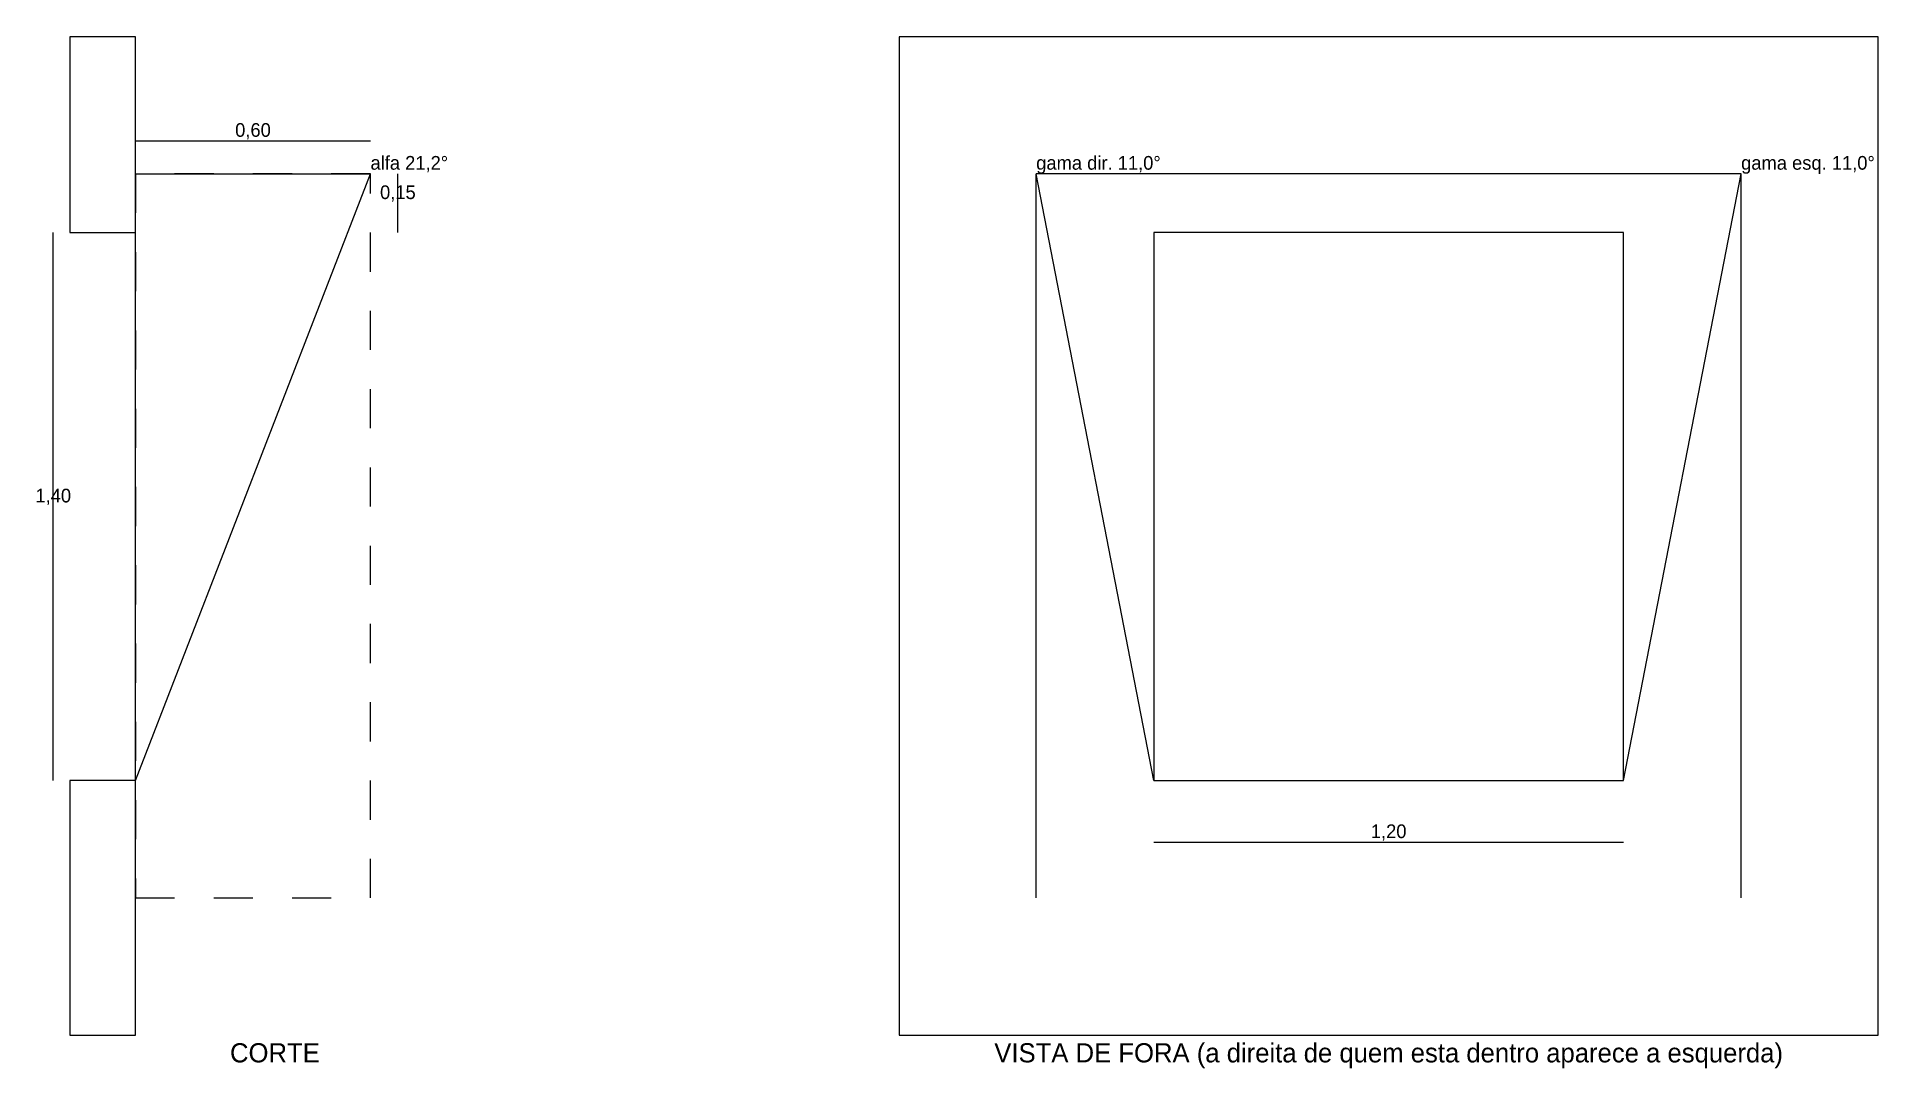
# Model space of a CAD drawing. Header units: metres. Extents: x -0.25 to 4.45, y -0.73 to 1.9.
import ezdxf
from ezdxf.enums import TextEntityAlignment as Align

# ---------------------------------------------------------------- set-up
doc = ezdxf.new("R2010")
doc.units = ezdxf.units.M
doc.linetypes.add('DASHED', pattern=[0.15, 0.1, -0.05])
for name, color, linetype in [('CORTE-ALEM', 8, 'DASHED'), ('CORTE-PAREDE', 9, 'CONTINUOUS'), ('CORTE-PECA', 7, 'CONTINUOUS'), ('CORTE-VIDRO', 5, 'CONTINUOUS'), ('COTAS', 1, 'CONTINUOUS'), ('TEXTOS', 7, 'CONTINUOUS'), ('VISTA-PAREDE', 9, 'CONTINUOUS'), ('VISTA-PECA', 7, 'CONTINUOUS'), ('VISTA-VIDRO', 5, 'CONTINUOUS')]:
    doc.layers.add(name, color=color, linetype=linetype)

msp = doc.modelspace()

# ---------------------------------------------------------------- linework, layer by layer
at = {"layer": 'CORTE-ALEM'}
msp.add_lwpolyline([(0, -0.3), (0.6, -0.3), (0.6, 1.55), (0, 1.55)], close=True, dxfattribs=at)
msp.add_lwpolyline([(0, -0.3), (0.6, -0.3), (0.6, 1.55), (0, 1.55)], close=True, dxfattribs=at)
at = {"layer": 'CORTE-PAREDE'}
for points in [[(-0.168, 1.4), (0, 1.4), (0, 1.9), (-0.168, 1.9)], [(-0.168, -0.65), (0, -0.65), (0, 0), (-0.168, 0)]]:
    msp.add_lwpolyline(points, close=True, dxfattribs=at)
at = {"layer": 'CORTE-PECA'}
msp.add_line((0, 1.55), (0.6, 1.55), dxfattribs=at)
at = {"layer": 'CORTE-VIDRO'}
msp.add_line((0, 0), (0, 1.4), dxfattribs=at)
at = {"layer": 'COTAS'}
for p, q in [((0, 1.634), (0.6, 1.634)), ((0, 0), (0.6, 1.55)), ((0.67, 1.4), (0.67, 1.55)), ((2.6, 0), (2.3, 1.55)), ((3.8, 0), (4.1, 1.55)), ((-0.21, 0), (-0.21, 1.4)), ((2.6, -0.1575), (3.8, -0.1575))]:
    msp.add_line(p, q, dxfattribs=at)
at = {"layer": 'VISTA-PAREDE'}
msp.add_lwpolyline([(1.95, -0.65), (4.45, -0.65), (4.45, 1.9), (1.95, 1.9)], close=True, dxfattribs=at)
at = {"layer": 'VISTA-PECA'}
for p, q in [((4.1, 1.55), (2.3, 1.55)), ((2.3, -0.3), (2.3, 1.55)), ((4.1, -0.3), (4.1, 1.55))]:
    msp.add_line(p, q, dxfattribs=at)
at = {"layer": 'VISTA-VIDRO'}
msp.add_lwpolyline([(2.6, 0), (3.8, 0), (3.8, 1.4), (2.6, 1.4)], close=True, dxfattribs=at)

# ---------------------------------------------------------------- texts
at = {"layer": 'TEXTOS'}
for s, height, p in [('0,60', 0.035, (0.3, 1.6445)), ('0,15', 0.035, (0.67, 1.4855)), ('1,40', 0.035, (-0.21, 0.7105)), ('1,20', 0.035, (3.2, -0.147)), ('CORTE', 0.049, (0.356, -0.72)), ('VISTA DE FORA (a direita de quem esta dentro aparece a esquerda)', 0.049, (3.2, -0.72))]:
    msp.add_text(s, height=height, dxfattribs=at).set_placement(p, align=Align.CENTER)
for s, p in [('alfa 21,2%%d', (0.6, 1.5605)), ('gama dir. 11,0%%d', (2.3, 1.5605)), ('gama esq. 11,0%%d', (4.1, 1.5605))]:
    msp.add_text(s, height=0.035, dxfattribs=at).set_placement(p)

doc.saveas('drawing.dxf')
